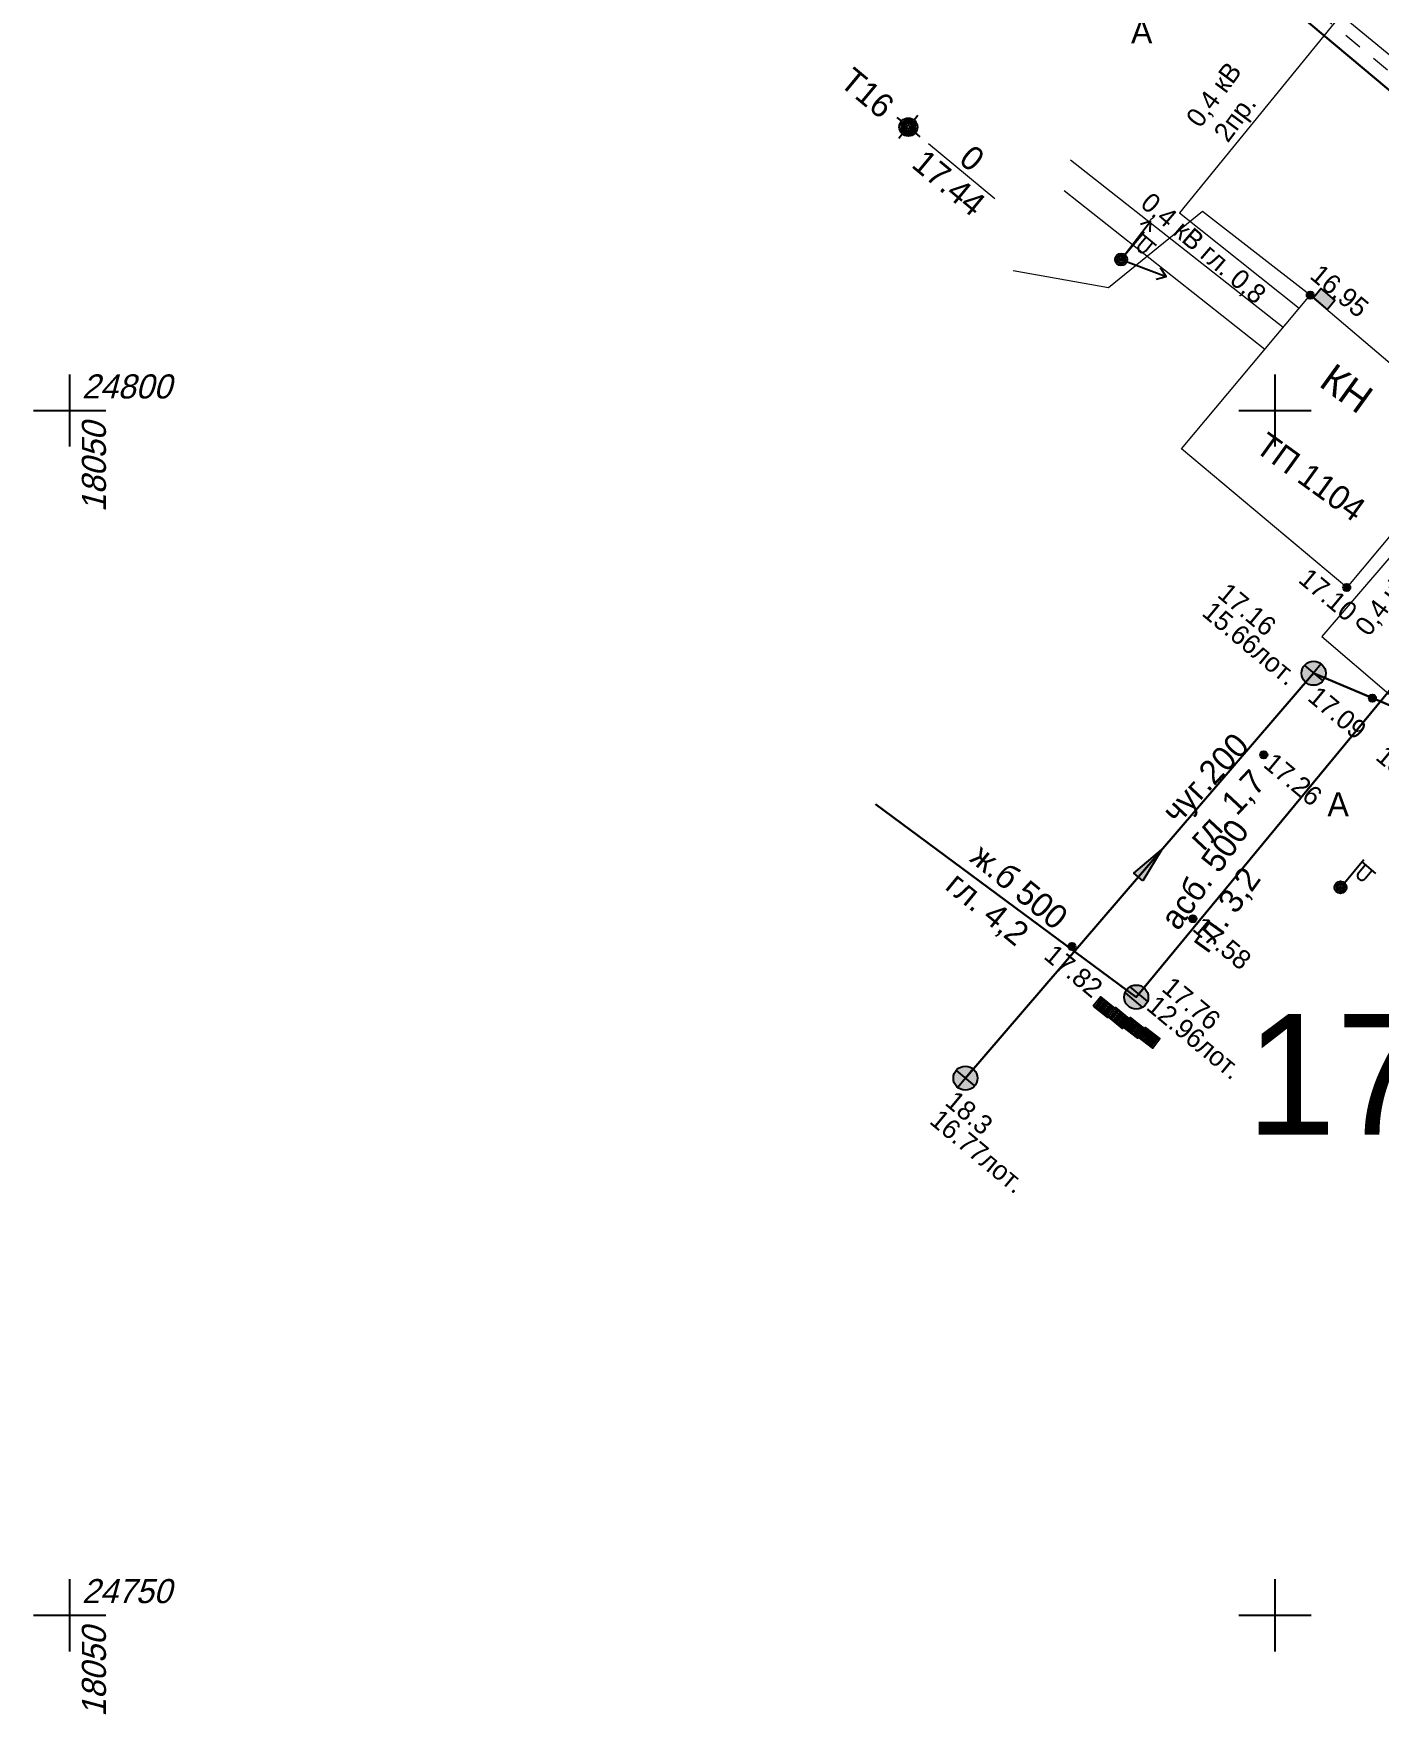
# Model space of a CAD drawing. Header units: metres. Extents: x 16881 to 20071, y 24181 to 25063.
# Drawn here: x 18048.5 to 18104.3, y 24745.9 to 24815.6 of the extents above; entities that cross this region are included whole.
import ezdxf
from ezdxf.enums import TextEntityAlignment as Align

# ---------------------------------------------------------------- set-up
doc = ezdxf.new("R2010")
doc.units = ezdxf.units.M
doc.linetypes.add('g5_01_5x1_5', pattern=[1.5, 0.75, -0.75])
for name, color, linetype in [('01_Геодезические пункты', 7, 'Continuous'), ('02_Сетка', 7, 'Continuous'), ('03_Здания и строения', 7, 'Continuous'), ('06_Инженерно-технические сооружения', 7, 'Continuous'), ('07_Объекты электропередачи', 7, 'Continuous'), ('10_Границы покрытий и угодий', 7, 'Continuous'), ('30_Канализация', 7, 'Continuous'), ('37_Кабель низкого напряжения', 7, 'Continuous'), ('44_Крышки колодцев', 7, 'Continuous'), ('61_Отметки высоты поверхности', 7, 'Continuous'), ('Сетка', 7, 'Continuous')]:
    doc.layers.add(name, color=color, linetype=linetype)
doc.styles.add('LIKE11', font='bm431.shx')
doc.styles.add('LIKE14', font='p131.shx')
doc.styles.add('LIKE17', font='d431.shx')
doc.styles.add('LIKE32', font='peteri.shx')
doc.styles.add('LIKE36', font='pragmai.shx')
doc.styles.add('Line_GUGK', font='')
doc.styles.get('Line_GUGK').set_extended_font_data('Bm431', italic=True)
doc.linetypes.add('g5_119_3', pattern='A,4,-1,[31,GUGK_2005.shx,S=0.1,R=0,X=0,Y=0],4,[31,GUGK_2005.shx,S=0.1,R=180,X=0,Y=0],-1', length=10)
doc.linetypes.add('g5_122_k', pattern='A,1,-1,1.5,-0.4,["К",Line_GUGK,S=1,R=0,X=0,Y=-0.5],-1.5,1.5,-1,4,-1,4,-1,3', length=20.9)
doc.linetypes.add('g5_122_kl', pattern='A,1,-1,1.5,-0.4,["Кл",Line_GUGK,S=1,R=0,X=0,Y=-0.5],-2.4,1.5,-1,4,-1,4,-1,3', length=21.8)

# ---------------------------------------------------------------- blocks, each defined once
blk = doc.blocks.new('g5_012')
at = {"color": 92}
for points in [[(0, -1.5), (0, 1.5)], [(-1.5, 0), (1.5, 0)]]:
    blk.add_lwpolyline(points, dxfattribs=at)
blk = doc.blocks.new('g5_115_1')
at = {"color": 0}
for points in [[(0, 0), (2, 0)], [(1.647, -0.252), (2, 0), (1.647, 0.252)]]:
    blk.add_lwpolyline(points, dxfattribs=at)
blk = doc.blocks.new('g5_330')
blk.add_hatch(color=0).paths.add_polyline_path([(0.15, 0, 1), (-0.15, 0, 1)])
at = {"color": 0}
blk.add_circle((0, 0), 0.15, dxfattribs=at)
blk = doc.blocks.new('g5_117kb')
h = blk.add_hatch(color=255)
h.paths.add_polyline_path([(0.037, 0.037), (0.461, 0.037, 0.367426), (0.037, 0.461)])
h.paths.add_polyline_path([(-0.038, 0.461, 0.367426), (-0.461, 0.037), (-0.038, 0.037)])
h.paths.add_polyline_path([(-0.038, -0.038), (-0.461, -0.038, 0.367426), (-0.038, -0.461)])
h.paths.add_polyline_path([(0.037, -0.461, 0.367426), (0.461, -0.038), (0.037, -0.038)])
at = {"color": 0}
for points in [[(-0.5, 0), (0.5, 0)], [(0, 0.5), (0, -0.5)]]:
    blk.add_lwpolyline(points, dxfattribs=at)
blk.add_circle((0, 0), 0.5, dxfattribs=at)
blk = doc.blocks.new('g5_110_1c')
h = blk.add_hatch(color=255)
edge = h.paths.add_edge_path()
edge.add_arc((0, 0), 0.212, 0, 360)
edge = h.paths.add_edge_path(flags=16)
edge.add_arc((0, 0), 0.0975, 0, 360)
h = blk.add_hatch(color=0)
edge = h.paths.add_edge_path()
edge.add_arc((0, 0), 0.06, 0, 360)
at = {"color": 0}
for p, q in [((0, 0.25), (0, 1.5)), ((0, 1.375), (0.75, 1.375))]:
    blk.add_line(p, q, dxfattribs=at)
blk.add_lwpolyline([(0.2, 1.375), (0.2, 0.932, 1.040016), (0.55, 0.932), (0.55, 1.375)], format="xyb", dxfattribs=at)
for radius in [0.25, 0.06]:
    blk.add_circle((0, 0), radius, dxfattribs=at)
blk = doc.blocks.new('g5_113a')
blk.add_hatch(color=0).paths.add_polyline_path([(-0.375, 0), (0.375, 0), (0.375, 0.5), (-0.375, 0.5)])
at = {"color": 0}
blk.add_lwpolyline([(-0.375, 0), (0.375, 0), (0.375, 0.5), (-0.375, 0.5)], close=True, dxfattribs=at)
blk = doc.blocks.new('g5_005_1')
h = blk.add_hatch(color=255)
edge = h.paths.add_edge_path()
edge.add_arc((0, 0), 0.338, 0, 360)
edge = h.paths.add_edge_path(flags=16)
edge.add_arc((0, 0), 0.1, 0, 360)
at = {"color": 0}
for p, q in [((-0.625, 0), (-0.375, 0)), ((0, 0.625), (0, 0.375)), ((0.375, 0), (0.625, 0)), ((0, -0.375), (0, -0.625))]:
    blk.add_line(p, q, dxfattribs=at)
for radius in [0.375, 0.0625]:
    blk.add_circle((0, 0), radius, dxfattribs=at)
blk = doc.blocks.new('g5_128a')
h = blk.add_hatch(color=255)
h.paths.add_polyline_path([(-0.1625, 0.2125), (-0.3375, 0.2125), (-0.3375, -0.2125), (-0.1625, -0.2125)])
h.paths.add_polyline_path([(0.0875, 0.2125), (-0.0875, 0.2125), (-0.0875, -0.2125), (0.0875, -0.2125)])
h.paths.add_polyline_path([(0.3375, 0.2125), (0.1625, 0.2125), (0.1625, -0.2125), (0.3375, -0.2125)])
at = {"color": 0}
blk.add_lwpolyline([(-0.375, -0.25), (0.375, -0.25), (0.375, 0.25), (-0.375, 0.25)], close=True, dxfattribs=at)
for points in [[(-0.125, -0.25), (-0.125, 0.25)], [(0.125, -0.25), (0.125, 0.25)]]:
    blk.add_lwpolyline(points, dxfattribs=at)
blk = doc.blocks.new('g5_117kl')
h = blk.add_hatch(color=255)
h.paths.add_polyline_path([(0.418, 0.198, 0.633652), (-0.418, 0.198)])
h.paths.add_polyline_path([(-0.446, 0.122, 0.067116), (-0.463, 0, 0.067116), (-0.446, -0.122), (0.446, -0.122, 0.067116), (0.463, 0, 0.067116), (0.446, 0.122)])
h.paths.add_polyline_path([(-0.418, -0.198, 0.633652), (0.418, -0.198)])
at = {"color": 0}
for p, q in [((-0.474, 0.16), (0.474, 0.16)), ((-0.474, -0.16), (0.474, -0.16))]:
    blk.add_line(p, q, dxfattribs=at)
blk.add_circle((0, 0), 0.5, dxfattribs=at)
blk = doc.blocks.new('g5_122_3')
blk.add_hatch(color=0).paths.add_polyline_path([(0, -0.25), (0, 0.25), (1.5, 0)])
at = {"color": 0}
blk.add_lwpolyline([(0, -0.25), (0, 0.25), (1.5, 0), (0, -0.25)], dxfattribs=at)

msp = doc.modelspace()

# ---------------------------------------------------------------- linework, layer by layer
at = {"layer": '01_Геодезические пункты', "color": 7, "lineweight": 20, "flags": 128}
msp.add_lwpolyline([(18088.374, 24808.78), (18085.624, 24811.068)], dxfattribs=at)
at = {"layer": '03_Здания и строения', "color": 7, "linetype": 'Continuous', "lineweight": 20, "flags": 128}
for points in [[(18117.962, 24810.41), (18115.307, 24812.758), (18106.813, 24819.709), (18106.172, 24820.294), (18103.023, 24816.182), (18114.674, 24806.599), (18117.962, 24810.41)], [(18101.463, 24804.789), (18108.277, 24798.997), (18102.973, 24792.655), (18096.119, 24798.416), (18101.463, 24804.789)]]:
    msp.add_lwpolyline(points, dxfattribs=at)
at = {"layer": '10_Границы покрытий и угодий', "color": 7, "linetype": 'g5_01_5x1_5', "lineweight": 20, "flags": 128}
msp.add_lwpolyline([(18120.715, 24809.316), (18114.147, 24806.319), (18100.988, 24817.165), (18100.504, 24817.528)], dxfattribs=at)
at = {"layer": '30_Канализация', "color": 12, "linetype": 'g5_122_k', "lineweight": 30, "flags": 128}
msp.add_lwpolyline([(18087.155, 24772.289), (18101.601, 24789.095), (18105.66, 24787.39), (18123.273, 24806.567), (18137.113, 24795.342), (18165.456, 24828.243)], dxfattribs=at)
at = {"layer": '30_Канализация', "color": 42, "linetype": 'g5_122_kl', "lineweight": 30, "flags": 128}
for points in [[(18095.608, 24820.954), (18116.911, 24803.096)], [(18083.43, 24783.664), (18094.243, 24775.654), (18116.911, 24803.096)]]:
    msp.add_lwpolyline(points, dxfattribs=at)
at = {"layer": '37_Кабель низкого напряжения', "color": 1, "linetype": 'g5_119_3', "lineweight": 20, "flags": 128}
for points in [[(18117.133, 24918.002), (18104.473, 24902.315), (18145.583, 24869.005), (18096.035, 24808.209), (18101.008, 24804.247)], [(18100.337, 24803.447), (18091.51, 24810.397)], [(18099.574, 24802.536), (18091.258, 24809.121)], [(18101.463, 24804.789), (18096.988, 24808.257), (18093.098, 24805.098), (18089.13, 24805.792)], [(18106.554, 24796.938), (18107.01, 24796.52), (18101.938, 24790.614), (18110.285, 24783.478)]]:
    msp.add_lwpolyline(points, dxfattribs=at)

# ---------------------------------------------------------------- block references
at = {"layer": '01_Геодезические пункты', "color": 7, "linetype": 'Continuous', "lineweight": 20, "rotation": 320.2244407250127}
msp.add_blockref('g5_005_1', (18084.788, 24811.765, 17.445), dxfattribs=at)
at = {"layer": '02_Сетка', "color": 92, "linetype": 'Continuous', "lineweight": 15, "ltscale": 0.5}
for p in [(18050, 24800), (18100, 24800), (18050, 24750), (18100, 24750)]:
    msp.add_blockref('g5_012', p, dxfattribs=at)
at = {"layer": '06_Инженерно-технические сооружения', "color": 7, "linetype": 'Continuous', "lineweight": 20}
for p, rotation in [((18092.906, 24775.235, 17.669), 321.6950619219023), ((18093.526, 24774.787, 17.669), 320.7933090504353), ((18094.15, 24774.374, 17.771), 322.4517867792394), ((18094.768, 24773.962, 17.792), 322.2173429107316)]:
    msp.add_blockref('g5_128a', p, dxfattribs=dict(at, rotation=rotation))
at = {"layer": '07_Объекты электропередачи', "color": 7, "linetype": 'Continuous', "lineweight": 20}
for name, p, rotation in [('g5_115_1', (18093.616, 24806.267, 17.315), 52.51059679189558), ('g5_110_1c', (18093.616, 24806.267, 17.315), 320.2244407250127), ('g5_115_1', (18093.616, 24806.267, 17.315), 339.491547412249), ('g5_113a', (18101.878, 24804.436), 320.1306380070104), ('g5_110_1c', (18102.718, 24780.209, 17.418), 320.2244407250127)]:
    msp.add_blockref(name, p, dxfattribs=dict(at, rotation=rotation))
at = {"layer": '30_Канализация', "color": 7, "linetype": 'Continuous', "lineweight": 20, "rotation": 49.31975097771907}
msp.add_blockref('g5_122_3', (18094.331, 24780.637), dxfattribs=at)
at = {"layer": '44_Крышки колодцев', "color": 7, "linetype": 'Continuous', "lineweight": 20, "rotation": 320.2244407250127}
for name, p in [('g5_117kb', (18101.601, 24789.095, 17.159)), ('g5_117kl', (18094.243, 24775.654, 17.764)), ('g5_117kb', (18087.155, 24772.289, 18.296))]:
    msp.add_blockref(name, p, dxfattribs=at)
at = {"layer": '61_Отметки высоты поверхности', "color": 7, "linetype": 'Continuous', "lineweight": 20, "rotation": 320.2244407250127}
for p in [(18101.463, 24804.789, 16.949), (18102.973, 24792.655, 17.104), (18104.039, 24788.061, 17.088), (18099.531, 24785.708, 17.26), (18096.59, 24778.909, 17.585), (18091.577, 24777.754, 17.823)]:
    msp.add_blockref('g5_330', p, dxfattribs=at)

# ---------------------------------------------------------------- texts
at = {"color": 7, "linetype": 'Continuous', "lineweight": 15, "ltscale": 0.5, "style": 'LIKE11'}
for s, p in [('17.16', (18097.56, 24792.296)), ('15.66лот.', (18096.92, 24791.527)), ('15.69', (18104.125, 24785.545)), ('17.76', (18095.25, 24775.943)), ('12.96лот.', (18094.611, 24775.175)), ('18.3', (18086.26, 24771.213)), ('16.77лот.', (18085.62, 24770.445))]:
    msp.add_text(s, height=0.8, rotation=320.22443, dxfattribs=at).set_placement(p)
at = {"color": 6, "linetype": 'ByBlock', "lineweight": 60, "insert": (18098.809, 24774.946), "char_height": 5, "attachment_point": 1}
msp.add_mtext_dynamic_manual_height_columns('17.76', width=22.4107, gutter_width=12.5, heights=[0], dxfattribs=at)
at = {"layer": '01_Геодезические пункты', "color": 7, "linetype": 'Continuous', "lineweight": 20, "ltscale": 0.5, "style": 'LIKE36'}
for s, p in [('T16', (18081.882, 24813.533)), ('0', (18086.829, 24810.326)), ('17.44', (18084.868, 24810.137))]:
    msp.add_text(s, height=1, rotation=320.22443, dxfattribs=at).set_placement(p)
at = {"layer": '03_Здания и строения', "color": 7, "linetype": 'Continuous', "lineweight": 15}
for s, height, style, p in [('КН', 1.2, 'LIKE14', (18101.773, 24801.044)), ('ТП 1104', 1, 'LIKE11', (18099.115, 24798.342))]:
    msp.add_text(s, height=height, rotation=324.10283, dxfattribs=dict(at, style=style)).set_placement(p)
at = {"layer": '07_Объекты электропередачи', "color": 7, "linetype": 'Continuous', "lineweight": 15, "style": 'LIKE11'}
for s, p in [('0,4 кВ', (18096.893, 24811.686)), ('2пр.', (18098.043, 24811.077))]:
    msp.add_text(s, height=0.8, rotation=53.52862, dxfattribs=at).set_placement(p)
at = {"layer": '10_Границы покрытий и угодий', "color": 7, "linetype": 'Continuous', "lineweight": 15, "style": 'LIKE11'}
for p in [(18094.023, 24815.234), (18102.173, 24783.158)]:
    msp.add_text('А', height=1, dxfattribs=at).set_placement(p)
at = {"layer": '30_Канализация', "color": 12, "linetype": 'Continuous', "lineweight": 15, "style": 'LIKE32'}
for s, p in [('чуг.200', (18095.951, 24782.773)), ('гл. 1,7', (18097.04, 24781.673))]:
    msp.add_text(s, height=1, rotation=46.90625, dxfattribs=at).set_placement(p)
at = {"layer": '30_Канализация', "color": 42, "linetype": 'Continuous', "lineweight": 15, "style": 'LIKE32'}
for s, rotation, p in [('асб. 500', 54.46271, (18095.982, 24778.367)), ('ж.б 500', 320.62025, (18087.287, 24781.329)), ('гл. 3,2', 54.46271, (18097.206, 24777.42)), ('гл. 4,2', 320.62025, (18086.26, 24780.172))]:
    msp.add_text(s, height=1, rotation=rotation, dxfattribs=at).set_placement(p)
at = {"layer": '37_Кабель низкого напряжения', "color": 1, "linetype": 'Continuous', "lineweight": 15, "style": 'LIKE32'}
for rotation, p in [(319.44259, (18094.364, 24808.506)), (52.7486, (18103.891, 24790.578))]:
    msp.add_text('0,4 кВ гл. 0,8', height=0.8, rotation=rotation, dxfattribs=at).set_placement(p)
at = {"layer": '61_Отметки высоты поверхности', "color": 7, "linetype": 'Continuous', "lineweight": 15, "ltscale": 0.5, "style": 'LIKE17'}
for s, p in [('16.95', (18101.399, 24805.517)), ('17.10', (18100.92, 24792.907)), ('17.09', (18101.305, 24788.005)), ('17.26', (18099.467, 24785.241)), ('17.58', (18096.526, 24778.442)), ('17.82', (18090.36, 24777.287))]:
    msp.add_text(s, height=0.8, rotation=320.22443, dxfattribs=at).set_placement(p)
at = {"layer": 'Сетка', "color": 3, "oblique": 15}
for s, p in [('24800', (18050.5, 24800.5)), ('24750', (18050.5, 24750.5))]:
    msp.add_text(s, height=1, dxfattribs=at).set_placement(p)
for p in [(18050.5, 24799.5), (18050.5, 24749.5)]:
    msp.add_text('18050', height=1, rotation=90, dxfattribs=at).set_placement(p, align=Align.TOP_RIGHT)

doc.saveas('drawing.dxf')
